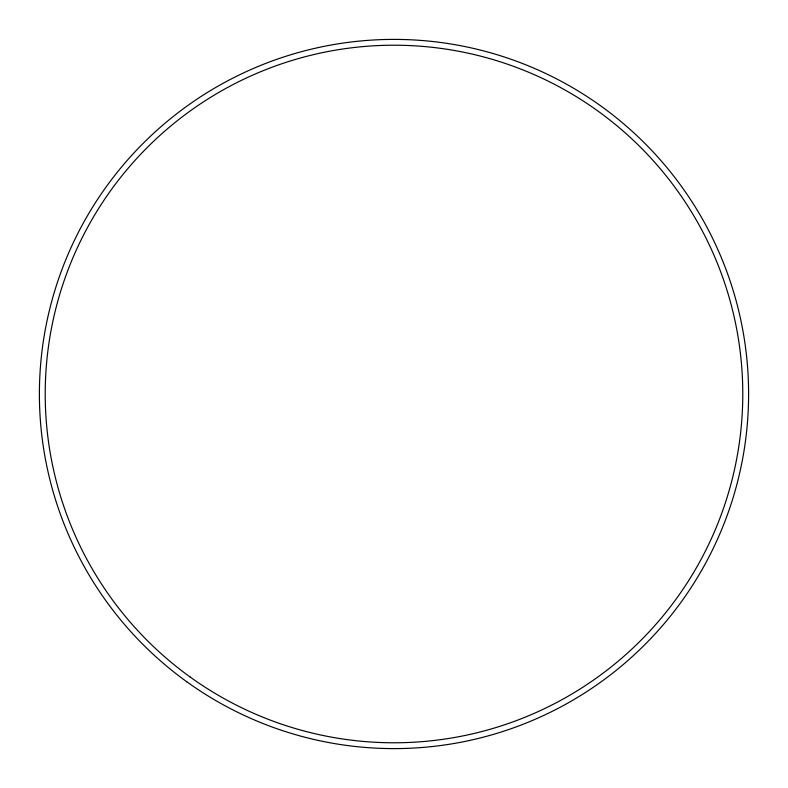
<?xml version="1.0" encoding="UTF-8"?>
<svg xmlns="http://www.w3.org/2000/svg" width="788" height="788" viewBox="0 0 788 788"><rect width="100%" height="100%" fill="white"/><g stroke="black" fill="none" stroke-linecap="round" stroke-linejoin="round"><path stroke-width="1.18" d="M186.766 681.748A354.6 354.6 0 0 0 746.807 429.598A354.6 354.6 0 0 0 248.427 70.654A354.6 354.6 0 0 0 186.766 681.748M190.164 677.02A348.779 348.779 0 0 0 741.015 429.017A348.779 348.779 0 0 0 250.811 75.963A348.779 348.779 0 0 0 190.164 677.02"/></g></svg>
